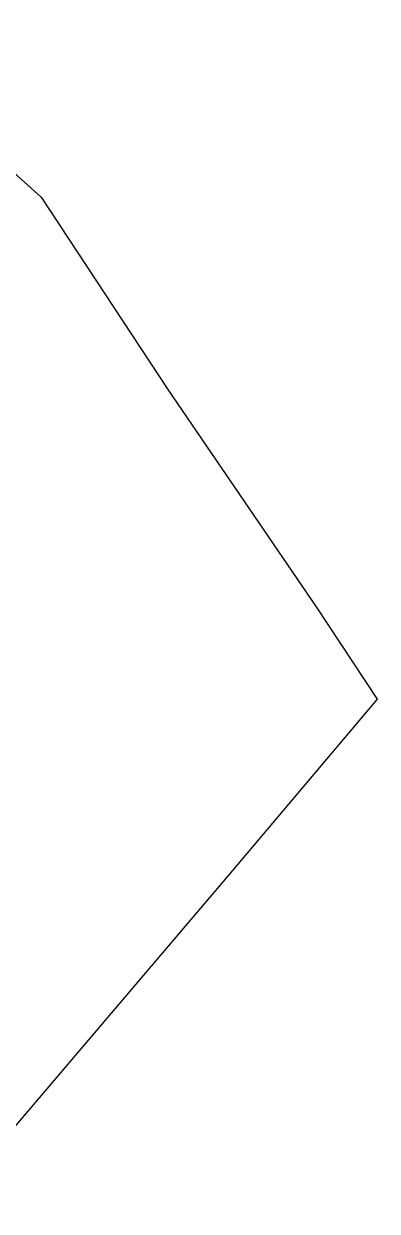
# Model space of a CAD drawing. Header units: metres. Extents: x 292752 to 294952, y 2098977 to 2102453.
# Drawn here: x 294385.6 to 294493, y 2101966.6 to 2102326.9 of the extents above; entities that cross this region are included whole.
import ezdxf

# ---------------------------------------------------------------- set-up
doc = ezdxf.new("R2010")
doc.units = ezdxf.units.M
doc.layers.add('V_BOUND_LINE', color=7, linetype='Continuous')

msp = doc.modelspace()

# ---------------------------------------------------------------- linework, layer by layer
at = {"layer": 'V_BOUND_LINE'}
for p, q in [((294332.64, 2102326.87), (294390.88, 2102274.25)), ((294390.88, 2102274.25), (294429.39, 2102215.87)), ((294429.39, 2102215.87), (294474.38, 2102149.97)), ((294474.38, 2102149.97), (294492.97, 2102121.99)), ((294492.97, 2102121.99), (294447.89, 2102068.68)), ((294447.89, 2102068.68), (294360.95, 2101966.61))]:
    msp.add_line(p, q, dxfattribs=at)

doc.saveas('drawing.dxf')
